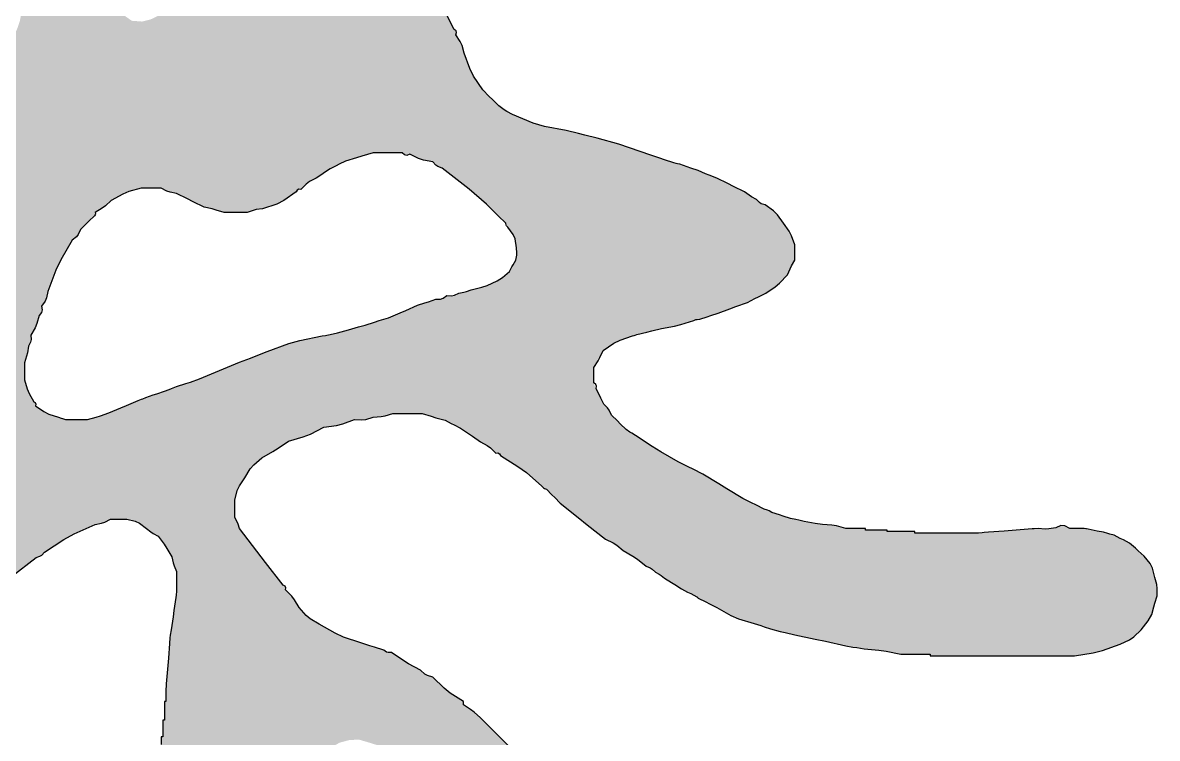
# Model space of a CAD drawing. Extents: x 498328 to 716449, y -893371 to -467753.
# Drawn here: x 609471.2 to 609676.7, y -596415.7 to -596286 of the extents above; entities that cross this region are included whole.
import ezdxf

# ---------------------------------------------------------------- set-up
doc = ezdxf.new("R2010")
doc.units = 0
doc.header["$LTSCALE"] = 1000
doc.layers.get('0').update_dxf_attribs({"linetype": 'CONTINUOUS'})

# ---------------------------------------------------------------- blocks, each defined once
blk = doc.blocks.new('商xx')
h = blk.add_hatch(color=256)
h.paths.add_polyline_path([(55.006, 23.63), (55.04, 23.642), (55.057, 23.653), (55.082, 23.679), (55.256, 23.795), (55.349, 23.846), (55.54, 23.929), (55.598, 23.942), (55.626, 23.952), (55.679, 23.978), (55.738, 23.978), (55.767, 23.978), (55.825, 23.978), (55.924, 23.954), (56.006, 23.894), (56.045, 23.863), (56.066, 23.849), (56.11, 23.825), (56.177, 23.734), (56.235, 23.637), (56.247, 23.583), (56.255, 23.556), (56.277, 23.505), (56.277, 23.43), (56.277, 23.393), (56.277, 23.318), (56.273, 23.289), (56.253, 23.152), (56.245, 23.094), (56.228, 22.977), (56.22, 22.928), (56.217, 22.903), (56.214, 22.852), (56.203, 22.719), (56.198, 22.652), (56.186, 22.519), (56.179, 22.436), (56.179, 22.391), (56.179, 22.325), (56.166, 22.325), (56.166, 22.258), (56.166, 22.225), (56.166, 22.158), (56.152, 22.158), (56.152, 22.097), (56.152, 22.066), (56.152, 22.005), (56.138, 22.005), (56.138, 21.938), (56.138, 21.905), (56.138, 21.838), (56.124, 21.838), (56.124, 21.783), (56.124, 21.699), (56.103, 21.581), (56.082, 21.463), (56.095, 21.398), (56.068, 21.338), (56.068, 21.277), (56.068, 21.247), (56.068, 21.185), (56.057, 21.146), (56.041, 21.088), (56.029, 20.915), (56.019, 20.829), (55.992, 20.657), (55.97, 20.502), (55.959, 20.424), (55.936, 20.269), (55.92, 20.163), (55.911, 20.11), (55.895, 20.005), (55.884, 19.927), (55.878, 19.888), (55.867, 19.81), (55.861, 19.76), (55.858, 19.735), (55.853, 19.685), (55.836, 19.552), (55.828, 19.485), (55.811, 19.352), (55.816, 19.287), (55.79, 19.227), (55.79, 19.165), (55.79, 19.135), (55.79, 19.074), (55.779, 19.024), (55.763, 18.949), (55.763, 18.91), (55.763, 18.852), (55.76, 18.824), (55.756, 18.782), (55.745, 18.671), (55.739, 18.615), (55.728, 18.504), (55.715, 18.386), (55.7, 18.268), (55.678, 18.068), (55.667, 17.968), (55.645, 17.768), (55.638, 17.705), (55.638, 17.697), (55.638, 17.693), (55.638, 17.685), (55.634, 17.651), (55.62, 17.54), (55.614, 17.496), (55.603, 17.407), (55.608, 17.342), (55.582, 17.282), (55.582, 17.209), (55.582, 17.173), (55.582, 17.101), (55.603, 16.993), (55.619, 16.94), (55.659, 16.837), (55.692, 16.759), (55.715, 16.721), (55.77, 16.657), (55.888, 16.505), (55.953, 16.432), (56.089, 16.295), (56.156, 16.252), (56.191, 16.233), (56.263, 16.198), (56.292, 16.217), (56.304, 16.184), (56.363, 16.184), (56.392, 16.184), (56.45, 16.184), (56.539, 16.207), (56.584, 16.228), (56.659, 16.281), (56.702, 16.334), (56.763, 16.365), (56.883, 16.513), (56.939, 16.592), (57.041, 16.754), (57.044, 16.769), (57.072, 16.797), (57.091, 16.89), (57.138, 16.99), (57.138, 17.107), (57.138, 17.165), (57.138, 17.282), (57.098, 17.398), (57.076, 17.518), (57.064, 17.573), (57.048, 17.657), (57.026, 17.778), (57.017, 17.84), (57.006, 17.962), (56.995, 18.074), (56.989, 18.129), (56.978, 18.24), (56.974, 18.282), (56.971, 18.31), (56.971, 18.365), (56.971, 18.449), (56.957, 18.449), (56.957, 18.66), (56.957, 18.765), (56.957, 18.977), (56.971, 18.977), (56.971, 19.077), (56.971, 19.127), (56.971, 19.227), (56.985, 19.227), (56.985, 19.282), (56.985, 19.366), (57.006, 19.484), (57.027, 19.602), (57.027, 19.638), (57.027, 19.692), (57.056, 19.889), (57.072, 19.988), (57.103, 20.185), (57.126, 20.296), (57.137, 20.352), (57.159, 20.463), (57.19, 20.562), (57.204, 20.612), (57.228, 20.713), (57.256, 20.796), (57.27, 20.838), (57.298, 20.921), (57.339, 21.026), (57.381, 21.13), (57.397, 21.189), (57.43, 21.241), (57.427, 21.292), (57.461, 21.359), (57.464, 21.371), (57.464, 21.394), (57.476, 21.449), (57.492, 21.533), (57.518, 21.648), (57.538, 21.705), (57.59, 21.811), (57.649, 21.894), (57.752, 21.953), (57.84, 21.977), (57.928, 21.981), (58.013, 21.956), (58.122, 21.922), (58.208, 21.845), (58.304, 21.774), (58.374, 21.679), (58.398, 21.63), (58.416, 21.607), (58.458, 21.574), (58.455, 21.556), (58.462, 21.541), (58.479, 21.533), (58.504, 21.487), (58.518, 21.464), (58.548, 21.422), (58.593, 21.333), (58.615, 21.288), (58.659, 21.199), (58.709, 21.068), (58.756, 20.935), (58.773, 20.869), (58.781, 20.835), (58.798, 20.769), (58.796, 20.729), (58.8, 20.707), (58.819, 20.671), (58.819, 20.577), (58.819, 20.53), (58.819, 20.435), (58.797, 20.347), (58.787, 20.302), (58.77, 20.213), (58.748, 20.146), (58.737, 20.113), (58.715, 20.046), (58.701, 20.02), (58.696, 20.005), (58.687, 19.977), (58.631, 19.866), (58.604, 19.81), (58.548, 19.699), (58.523, 19.61), (58.472, 19.532), (58.451, 19.438), (58.409, 19.352), (58.37, 19.235), (58.351, 19.177), (58.312, 19.06), (58.273, 18.96), (58.254, 18.91), (58.215, 18.81), (58.181, 18.71), (58.165, 18.66), (58.131, 18.56), (58.082, 18.393), (58.057, 18.31), (58.006, 18.143), (57.999, 18.099), (57.978, 18.06), (57.938, 17.927), (57.895, 17.796), (57.878, 17.729), (57.87, 17.696), (57.853, 17.629), (57.846, 17.55), (57.819, 17.476), (57.819, 17.41), (57.819, 17.376), (57.819, 17.309), (57.795, 17.279), (57.792, 17.246), (57.812, 17.212), (57.825, 17.089), (57.836, 17.027), (57.867, 16.907), (57.894, 16.829), (57.908, 16.79), (57.937, 16.712), (57.97, 16.645), (57.987, 16.612), (58.02, 16.545), (58.061, 16.471), (58.084, 16.435), (58.131, 16.365), (58.149, 16.329), (58.161, 16.312), (58.187, 16.281), (58.281, 16.144), (58.331, 16.077), (58.437, 15.948), (58.504, 15.881), (58.537, 15.848), (58.604, 15.781), (58.65, 15.718), (58.679, 15.689), (58.743, 15.642), (58.821, 15.601), (58.888, 15.545), (58.928, 15.551), (58.958, 15.524), (58.996, 15.524), (59.027, 15.504), (59.1, 15.504), (59.136, 15.504), (59.208, 15.504), (59.308, 15.536), (59.358, 15.561), (59.444, 15.622), (59.518, 15.686), (59.552, 15.726), (59.604, 15.809), (59.611, 15.828), (59.648, 15.883), (59.682, 15.951), (59.707, 16.001), (59.757, 16.101), (59.808, 16.22), (59.831, 16.282), (59.868, 16.407), (59.887, 16.467), (59.896, 16.498), (59.909, 16.559), (59.926, 16.643), (59.934, 16.684), (59.951, 16.768), (59.978, 16.957), (59.992, 17.051), (60.021, 17.24), (60.032, 17.34), (60.037, 17.39), (60.048, 17.49), (60.055, 17.553), (60.055, 17.605), (60.055, 17.685), (60.069, 17.685), (60.069, 17.979), (60.069, 18.126), (60.069, 18.421), (60.055, 18.421), (60.055, 18.504), (60.055, 18.546), (60.055, 18.629), (60.041, 18.629), (60.041, 18.729), (60.041, 18.779), (60.041, 18.879), (60.028, 18.879), (60.028, 18.932), (60.028, 19.011), (60.025, 19.042), (60.021, 19.088), (60.01, 19.21), (60.004, 19.271), (59.993, 19.393), (59.986, 19.47), (59.986, 19.56), (59.98, 19.56), (59.978, 19.56), (59.972, 19.56), (59.972, 19.666), (59.972, 19.718), (59.972, 19.824), (59.958, 19.824), (59.958, 19.985), (59.958, 20.066), (59.958, 20.227), (59.972, 20.227), (59.972, 20.355), (59.972, 20.419), (59.972, 20.546), (59.958, 20.546), (59.958, 20.602), (59.958, 20.685), (59.926, 20.829), (59.906, 20.9), (59.861, 21.04), (59.858, 21.048), (59.857, 21.052), (59.854, 21.06), (59.815, 21.138), (59.796, 21.177), (59.757, 21.255), (59.72, 21.318), (59.701, 21.348), (59.659, 21.408), (59.641, 21.443), (59.63, 21.461), (59.604, 21.491), (59.586, 21.527), (59.574, 21.544), (59.548, 21.574), (59.443, 21.714), (59.39, 21.783), (59.284, 21.922), (59.182, 22.024), (59.13, 22.076), (59.027, 22.179), (58.97, 22.23), (58.939, 22.254), (58.875, 22.297), (58.875, 22.325), (58.755, 22.401), (58.698, 22.447), (58.597, 22.547), (58.534, 22.565), (58.486, 22.609), (58.377, 22.668), (58.324, 22.7), (58.222, 22.769), (58.184, 22.768), (58.152, 22.79), (58.069, 22.818), (58.027, 22.832), (57.944, 22.859), (57.788, 22.91), (57.711, 22.944), (57.569, 23.026), (57.466, 23.088), (57.388, 23.179), (57.345, 23.248), (57.32, 23.28), (57.263, 23.339), (57.266, 23.357), (57.259, 23.372), (57.242, 23.38), (57.083, 23.585), (57.004, 23.688), (56.846, 23.894), (56.833, 23.934), (56.824, 23.954), (56.805, 23.992), (56.805, 24.055), (56.805, 24.087), (56.805, 24.151), (56.831, 24.26), (56.895, 24.353), (56.956, 24.456), (57.048, 24.533), (57.148, 24.59), (57.196, 24.621), (57.291, 24.686), (57.423, 24.724), (57.488, 24.75), (57.61, 24.811), (57.724, 24.827), (57.781, 24.841), (57.888, 24.881), (57.955, 24.878), (57.99, 24.882), (58.055, 24.902), (58.128, 24.909), (58.165, 24.916), (58.235, 24.936), (58.341, 24.936), (58.394, 24.936), (58.499, 24.936), (58.583, 24.911), (58.624, 24.898), (58.708, 24.874), (58.763, 24.846), (58.791, 24.832), (58.847, 24.804), (58.938, 24.743), (59.027, 24.679), (59.106, 24.639), (59.166, 24.575), (59.195, 24.58), (59.208, 24.554), (59.367, 24.457), (59.444, 24.401), (59.606, 24.255), (59.625, 24.249), (59.675, 24.199), (59.7, 24.174), (59.75, 24.124), (59.913, 23.992), (59.995, 23.927), (60.16, 23.797), (60.247, 23.756), (60.319, 23.693), (60.429, 23.632), (60.528, 23.554), (60.573, 23.531), (60.611, 23.498), (60.656, 23.476), (60.694, 23.443), (60.772, 23.397), (60.847, 23.346), (60.903, 23.318), (60.931, 23.304), (60.986, 23.276), (61.067, 23.229), (61.1, 23.212), (61.167, 23.179), (61.295, 23.105), (61.365, 23.075), (61.507, 23.033), (61.565, 23.014), (61.595, 23.004), (61.653, 22.984), (61.742, 22.962), (61.786, 22.951), (61.875, 22.929), (62.059, 22.891), (62.151, 22.872), (62.334, 22.832), (62.4, 22.82), (62.434, 22.815), (62.5, 22.804), (62.635, 22.792), (62.702, 22.783), (62.834, 22.755), (62.939, 22.755), (62.992, 22.755), (63.098, 22.755), (63.098, 22.741), (63.62, 22.741), (63.881, 22.741), (64.404, 22.741), (64.574, 22.766), (64.659, 22.787), (64.82, 22.845), (64.904, 22.884), (64.943, 22.912), (65.008, 22.977), (65.052, 23.029), (65.071, 23.058), (65.105, 23.116), (65.129, 23.2), (65.154, 23.283), (65.155, 23.35), (65.151, 23.385), (65.133, 23.45), (65.111, 23.534), (65.09, 23.576), (65.036, 23.644), (64.983, 23.692), (64.957, 23.716), (64.904, 23.762), (64.848, 23.79), (64.82, 23.804), (64.765, 23.832), (64.716, 23.845), (64.668, 23.86), (64.612, 23.871), (64.494, 23.894), (64.441, 23.894), (64.362, 23.894), (64.318, 23.919), (64.283, 23.921), (64.237, 23.901), (64.157, 23.887), (64.077, 23.894), (64.041, 23.892), (63.987, 23.887), (63.842, 23.876), (63.77, 23.871), (63.626, 23.86), (63.589, 23.857), (63.535, 23.853), (63.305, 23.853), (63.189, 23.853), (62.959, 23.853), (62.959, 23.867), (62.859, 23.867), (62.809, 23.867), (62.709, 23.867), (62.709, 23.88), (62.631, 23.88), (62.592, 23.88), (62.514, 23.88), (62.514, 23.894), (62.442, 23.894), (62.406, 23.894), (62.334, 23.894), (62.252, 23.917), (62.21, 23.924), (62.125, 23.929), (62.059, 23.94), (62.025, 23.946), (61.959, 23.957), (61.909, 23.968), (61.884, 23.974), (61.834, 23.985), (61.767, 24.007), (61.734, 24.018), (61.667, 24.04), (61.64, 24.054), (61.626, 24.059), (61.597, 24.068), (61.52, 24.107), (61.481, 24.126), (61.403, 24.165), (61.259, 24.254), (61.186, 24.299), (61.042, 24.387), (60.953, 24.432), (60.908, 24.454), (60.819, 24.499), (60.661, 24.588), (60.583, 24.636), (60.43, 24.735), (60.397, 24.757), (60.381, 24.768), (60.347, 24.79), (60.294, 24.843), (60.268, 24.87), (60.215, 24.922), (60.194, 24.965), (60.179, 24.986), (60.146, 25.02), (60.118, 25.075), (60.104, 25.103), (60.055, 25.2), (60.055, 25.27), (60.055, 25.353), (60.092, 25.412), (60.109, 25.443), (60.139, 25.506), (60.236, 25.573), (60.291, 25.6), (60.442, 25.651), (60.533, 25.674), (60.578, 25.685), (60.667, 25.707), (60.785, 25.728), (60.843, 25.742), (60.958, 25.777), (60.985, 25.788), (61.014, 25.791), (61.081, 25.813), (61.114, 25.824), (61.181, 25.846), (61.286, 25.885), (61.339, 25.905), (61.445, 25.943), (61.511, 25.977), (61.545, 25.993), (61.611, 26.027), (61.696, 26.084), (61.736, 26.118), (61.806, 26.193), (61.836, 26.262), (61.875, 26.325), (61.875, 26.381), (61.875, 26.464), (61.844, 26.547), (61.823, 26.587), (61.771, 26.659), (61.716, 26.735), (61.681, 26.771), (61.604, 26.826), (61.56, 26.841), (61.528, 26.874), (61.47, 26.905), (61.417, 26.944), (61.317, 26.994), (61.267, 27.019), (61.167, 27.069), (61.082, 27.101), (61, 27.138), (60.933, 27.16), (60.9, 27.171), (60.833, 27.194), (60.811, 27.199), (60.778, 27.208), (60.694, 27.235), (60.653, 27.249), (60.569, 27.277), (60.377, 27.344), (60.279, 27.375), (60.083, 27.43), (59.972, 27.458), (59.916, 27.472), (59.805, 27.499), (59.606, 27.537), (59.506, 27.567), (59.319, 27.645), (59.254, 27.679), (59.194, 27.722), (59.136, 27.78), (59.107, 27.809), (59.048, 27.867), (58.966, 27.992), (58.932, 28.061), (58.881, 28.201), (58.861, 28.271), (58.845, 28.306), (58.805, 28.368), (58.812, 28.387), (58.807, 28.404), (58.791, 28.416), (58.717, 28.558), (58.671, 28.626), (58.569, 28.75), (58.552, 28.778), (58.54, 28.792), (58.513, 28.812), (58.517, 28.83), (58.509, 28.845), (58.455, 28.873), (58.462, 28.924), (58.456, 28.943), (58.437, 28.965), (58.428, 29.005), (58.421, 29.026), (58.402, 29.062), (58.398, 29.154), (58.423, 29.243), (58.471, 29.356), (58.548, 29.451), (58.622, 29.561), (58.663, 29.614), (58.749, 29.715), (58.757, 29.767), (58.784, 29.812), (58.795, 29.863), (58.819, 29.91), (58.826, 29.982), (58.828, 30.018), (58.826, 30.09), (58.816, 30.181), (58.806, 30.226), (58.777, 30.312), (58.76, 30.347), (58.75, 30.364), (58.729, 30.396), (58.705, 30.45), (58.682, 30.476), (58.631, 30.507), (58.563, 30.572), (58.527, 30.603), (58.451, 30.66), (58.407, 30.675), (58.374, 30.708), (58.329, 30.731), (58.291, 30.764), (58.272, 30.771), (58.217, 30.808), (58.166, 30.833), (58.11, 30.861), (58.022, 30.892), (57.977, 30.907), (57.888, 30.938), (57.816, 30.935), (57.749, 30.965), (57.627, 30.965), (57.566, 30.965), (57.444, 30.965), (57.444, 30.979), (57.155, 30.979), (57.01, 30.979), (56.721, 30.979), (56.637, 31), (56.555, 31.028), (56.437, 31.069), (56.339, 31.146), (56.269, 31.219), (56.228, 31.313), (56.212, 31.375), (56.203, 31.406), (56.179, 31.465), (56.179, 31.638), (56.179, 31.724), (56.179, 31.896), (56.193, 31.896), (56.193, 32.041), (56.193, 32.113), (56.193, 32.257), (56.179, 32.257), (56.179, 32.363), (56.179, 32.416), (56.179, 32.521), (56.193, 32.521), (56.193, 32.616), (56.193, 32.663), (56.193, 32.757), (56.207, 32.757), (56.207, 32.819), (56.207, 32.849), (56.207, 32.91), (56.218, 32.96), (56.235, 33.035), (56.235, 33.102), (56.235, 33.135), (56.235, 33.202), (56.249, 33.202), (56.249, 33.263), (56.249, 33.294), (56.249, 33.355), (56.263, 33.355), (56.263, 33.41), (56.263, 33.494), (56.291, 33.631), (56.3, 33.701), (56.311, 33.841), (56.323, 33.974), (56.328, 34.041), (56.339, 34.174), (56.346, 34.258), (56.346, 34.324), (56.346, 34.358), (56.346, 34.425), (56.321, 34.544), (56.302, 34.603), (56.256, 34.716), (56.221, 34.788), (56.196, 34.822), (56.138, 34.876), (56.088, 34.901), (56.013, 34.939), (55.983, 34.919), (55.971, 34.952), (55.916, 34.952), (55.832, 34.952), (55.749, 34.915), (55.709, 34.891), (55.638, 34.834), (55.581, 34.759), (55.558, 34.715), (55.527, 34.626), (55.515, 34.564), (55.485, 34.508), (55.479, 34.39), (55.47, 34.331), (55.443, 34.216), (55.443, 34.155), (55.443, 34.124), (55.443, 34.063), (55.423, 33.945), (55.402, 33.827), (55.402, 33.755), (55.402, 33.719), (55.402, 33.647), (55.388, 33.647), (55.388, 33.58), (55.388, 33.547), (55.388, 33.48), (55.374, 33.48), (55.374, 33.419), (55.374, 33.388), (55.374, 33.327), (55.36, 33.327), (55.36, 33.26), (55.36, 33.227), (55.36, 33.16), (55.346, 33.16), (55.346, 33.071), (55.346, 33.027), (55.346, 32.938), (55.332, 32.938), (55.332, 32.871), (55.332, 32.838), (55.332, 32.771), (55.321, 32.721), (55.304, 32.646), (55.304, 32.58), (55.304, 32.546), (55.304, 32.48), (55.29, 32.48), (55.29, 32.418), (55.29, 32.388), (55.29, 32.327), (55.261, 32.19), (55.251, 32.119), (55.242, 31.98), (55.231, 31.902), (55.225, 31.863), (55.214, 31.785), (55.195, 31.654), (55.138, 31.535), (55.082, 31.444), (55.026, 31.354), (54.928, 31.293), (54.881, 31.26), (54.79, 31.188), (54.758, 31.186), (54.74, 31.179), (54.714, 31.16), (54.623, 31.117), (54.58, 31.088), (54.505, 31.021), (54.456, 30.981), (54.435, 30.953), (54.408, 30.896), (54.38, 30.847), (54.374, 30.813), (54.38, 30.757), (54.383, 30.711), (54.389, 30.688), (54.408, 30.646), (54.431, 30.572), (54.453, 30.535), (54.505, 30.479), (54.519, 30.451), (54.619, 30.351), (54.669, 30.301), (54.769, 30.201), (54.847, 30.089), (54.878, 30.025), (54.922, 29.896), (54.928, 29.833), (54.935, 29.802), (54.957, 29.743), (54.957, 29.687), (54.957, 29.604), (54.971, 29.604), (54.971, 29.543), (54.971, 29.512), (54.971, 29.451), (54.968, 29.418), (54.967, 29.401), (54.964, 29.368), (54.953, 29.234), (54.947, 29.168), (54.936, 29.034), (54.929, 28.951), (54.929, 28.907), (54.929, 28.84), (54.904, 28.718), (54.891, 28.657), (54.858, 28.492), (54.838, 28.432), (54.811, 28.368), (54.783, 28.301), (54.769, 28.268), (54.742, 28.201), (54.681, 28.079), (54.65, 28.017), (54.589, 27.895), (54.538, 27.764), (54.509, 27.7), (54.443, 27.576), (54.452, 27.529), (54.422, 27.492), (54.386, 27.365), (54.368, 27.301), (54.332, 27.173), (54.334, 27.067), (54.304, 26.964), (54.304, 26.837), (54.304, 26.773), (54.304, 26.645), (54.29, 26.645), (54.29, 26.578), (54.29, 26.545), (54.29, 26.478), (54.266, 26.354), (54.242, 26.228), (54.214, 26.145), (54.2, 26.103), (54.172, 26.02), (54.138, 25.937), (54.122, 25.895), (54.089, 25.811), (54.05, 25.695), (54.03, 25.636), (53.991, 25.52), (53.979, 25.44), (53.943, 25.367), (53.945, 25.302), (53.922, 25.242), (53.87, 24.999), (53.836, 24.879), (53.755, 24.645), (53.728, 24.589), (53.714, 24.561), (53.686, 24.506), (53.62, 24.419), (53.533, 24.353), (53.428, 24.291), (53.311, 24.256), (53.258, 24.256), (53.179, 24.256), (53.163, 24.273), (53.147, 24.279), (53.123, 24.276), (53.04, 24.304), (52.998, 24.318), (52.915, 24.346), (52.861, 24.348), (52.818, 24.381), (52.731, 24.378), (52.651, 24.408), (52.568, 24.408), (52.526, 24.408), (52.443, 24.408), (52.335, 24.387), (52.281, 24.372), (52.179, 24.332), (52.163, 24.323), (52.117, 24.308), (52.081, 24.29), (52.054, 24.276), (51.998, 24.249), (51.875, 24.174), (51.814, 24.137), (51.692, 24.061), (51.526, 23.997), (51.442, 23.965), (51.276, 23.901), (51.22, 23.873), (51.192, 23.86), (51.137, 23.832), (51.111, 23.817), (51.099, 23.807), (51.081, 23.783), (51.063, 23.786), (51.048, 23.779), (51.039, 23.762), (50.99, 23.73), (50.966, 23.71), (50.928, 23.665), (50.893, 23.602), (50.878, 23.568), (50.859, 23.498), (50.859, 23.448), (50.859, 23.373), (50.879, 23.284), (50.901, 23.238), (50.956, 23.165), (51.025, 23.074), (51.067, 23.033), (51.157, 22.964), (51.302, 22.879), (51.38, 22.843), (51.54, 22.79), (51.567, 22.776), (51.667, 22.743), (51.717, 22.726), (51.817, 22.693), (51.999, 22.659), (52.089, 22.633), (52.304, 22.552), (52.392, 22.49), (52.425, 22.416), (52.439, 22.389), (52.47, 22.338), (52.481, 22.255), (52.476, 22.137), (52.456, 22.032), (52.441, 22.004), (52.438, 21.995), (52.436, 21.977), (52.374, 21.855), (52.344, 21.794), (52.283, 21.672), (52.226, 21.569), (52.195, 21.519), (52.13, 21.422), (52.058, 21.317), (52.019, 21.267), (51.935, 21.171), (51.858, 21.094), (51.819, 21.055), (51.741, 20.977), (51.574, 20.777), (51.491, 20.677), (51.324, 20.477), (50.994, 20.146), (50.828, 19.981), (50.498, 19.65), (50.405, 19.579), (50.353, 19.548), (50.248, 19.497), (50.103, 19.456), (50.031, 19.435), (49.886, 19.393), (49.819, 19.396), (49.784, 19.392), (49.685, 19.362), (49.636, 19.359), (49.57, 19.342), (49.536, 19.334), (49.47, 19.317), (49.351, 19.28), (49.292, 19.251), (49.192, 19.178), (49.129, 19.118), (49.099, 19.086), (49.046, 19.018), (49.013, 18.952), (48.996, 18.918), (48.963, 18.852), (48.935, 18.739), (48.9, 18.629), (48.9, 18.501), (48.9, 18.438), (48.9, 18.31), (48.923, 18.235), (48.939, 18.198), (48.976, 18.129), (49.019, 18.068), (49.045, 18.039), (49.101, 17.99), (49.181, 17.948), (49.223, 17.931), (49.31, 17.907), (49.396, 17.907), (49.439, 17.907), (49.525, 17.907), (49.613, 17.945), (49.706, 17.969), (49.795, 18.014), (49.839, 18.036), (49.928, 18.081), (49.954, 18.095), (49.966, 18.105), (49.984, 18.129), (50.002, 18.126), (50.017, 18.133), (50.025, 18.15), (50.061, 18.168), (50.078, 18.18), (50.109, 18.206), (50.356, 18.383), (50.475, 18.479), (50.699, 18.685), (50.758, 18.73), (50.817, 18.775), (50.909, 18.867), (50.955, 18.913), (51.046, 19.004), (51.102, 19.071), (51.13, 19.104), (51.185, 19.171), (51.269, 19.254), (51.31, 19.296), (51.394, 19.379), (51.401, 19.388), (51.403, 19.396), (51.401, 19.407), (51.418, 19.405), (51.429, 19.409), (51.442, 19.421), (51.438, 19.438), (51.521, 19.521), (51.558, 19.557), (51.63, 19.629), (51.849, 19.893), (51.959, 20.025), (52.179, 20.289), (52.245, 20.404), (52.331, 20.505), (52.35, 20.567), (52.394, 20.616), (52.417, 20.661), (52.449, 20.699), (52.523, 20.811), (52.567, 20.864), (52.665, 20.956), (52.735, 21.055), (52.818, 21.144), (52.813, 21.172), (52.838, 21.185), (52.916, 21.328), (52.957, 21.398), (53.047, 21.533), (53.142, 21.678), (53.197, 21.747), (53.318, 21.873), (53.523, 22.16), (53.63, 22.301), (53.853, 22.575), (53.899, 22.629), (53.921, 22.657), (53.964, 22.714), (54.155, 22.905), (54.251, 23.001), (54.443, 23.193), (54.668, 23.368), (54.78, 23.456)])
h.paths.add_polyline_path([(54.999, 25.006), (55.004, 25.02), (54.998, 25.034), (54.985, 25.04), (54.931, 25.136), (54.901, 25.242), (54.901, 25.303), (54.901, 25.334), (54.901, 25.395), (54.919, 25.455), (54.926, 25.486), (54.936, 25.547), (54.954, 25.583), (54.959, 25.605), (54.957, 25.645), (54.996, 25.713), (55.012, 25.75), (55.033, 25.825), (55.055, 25.852), (55.061, 25.875), (55.054, 25.909), (55.088, 25.955), (55.1, 25.984), (55.11, 26.041), (55.185, 26.233), (55.23, 26.327), (55.332, 26.506), (55.371, 26.537), (55.387, 26.559), (55.408, 26.603), (55.458, 26.653), (55.483, 26.678), (55.533, 26.728), (55.541, 26.737), (55.543, 26.745), (55.54, 26.756), (55.603, 26.795), (55.632, 26.818), (55.686, 26.867), (55.789, 26.924), (55.844, 26.947), (55.957, 26.978), (56.029, 26.978), (56.066, 26.978), (56.138, 26.978), (56.19, 26.951), (56.219, 26.941), (56.277, 26.93), (56.377, 26.88), (56.427, 26.855), (56.527, 26.805), (56.618, 26.785), (56.707, 26.756), (56.791, 26.756), (56.832, 26.756), (56.916, 26.756), (56.983, 26.781), (57.055, 26.791), (57.185, 26.833), (57.248, 26.865), (57.36, 26.944), (57.373, 26.969), (57.402, 26.964), (57.463, 27.028), (57.541, 27.069), (57.603, 27.111), (57.666, 27.152), (57.721, 27.18), (57.749, 27.194), (57.805, 27.221), (57.93, 27.26), (58.055, 27.298), (58.16, 27.298), (58.213, 27.298), (58.319, 27.298), (58.339, 27.278), (58.362, 27.273), (58.388, 27.284), (58.468, 27.247), (58.511, 27.232), (58.597, 27.215), (58.625, 27.186), (58.643, 27.174), (58.68, 27.159), (58.845, 27.033), (58.926, 26.968), (59.083, 26.833), (59.152, 26.763), (59.187, 26.728), (59.257, 26.659), (59.26, 26.643), (59.265, 26.635), (59.277, 26.624), (59.337, 26.539), (59.354, 26.437), (59.359, 26.38), (59.347, 26.325), (59.323, 26.284), (59.312, 26.264), (59.291, 26.221), (59.238, 26.177), (59.18, 26.138), (59.066, 26.085), (58.944, 26.055), (58.89, 26.036), (58.833, 26.027), (58.78, 26.001), (58.722, 26.006), (58.678, 25.974), (58.624, 25.971), (58.558, 25.949), (58.524, 25.938), (58.458, 25.916), (58.326, 25.859), (58.194, 25.804), (58.11, 25.777), (58.069, 25.763), (57.985, 25.735), (57.924, 25.721), (57.893, 25.713), (57.833, 25.693), (57.766, 25.677), (57.733, 25.668), (57.666, 25.652), (57.624, 25.643), (57.596, 25.638), (57.393, 25.598), (57.292, 25.57), (57.096, 25.499), (56.973, 25.446), (56.846, 25.402), (56.702, 25.34), (56.63, 25.309), (56.485, 25.249), (56.402, 25.221), (56.36, 25.207), (56.277, 25.179), (56.232, 25.163), (56.166, 25.138), (56.099, 25.115), (56.066, 25.104), (55.999, 25.082), (55.965, 25.067), (55.929, 25.054), (55.798, 24.998), (55.665, 24.943), (55.57, 24.908), (55.471, 24.881), (55.39, 24.881), (55.35, 24.881), (55.27, 24.881), (55.232, 24.893), (55.207, 24.902), (55.096, 24.939)], flags=16)
h.paths.add_polyline_path([(55.796, 28.547), (55.756, 28.604), (55.734, 28.627), (55.728, 28.659), (55.694, 28.739), (55.686, 28.826), (55.679, 28.835), (55.684, 28.854), (55.684, 28.85), (55.693, 28.854), (55.693, 28.909), (55.693, 28.937), (55.693, 28.993), (55.713, 29.013), (55.718, 29.036), (55.707, 29.062), (55.749, 29.152), (55.763, 29.201), (55.777, 29.298), (55.82, 29.371), (55.839, 29.409), (55.874, 29.486), (55.92, 29.537), (55.978, 29.576), (56.043, 29.6), (56.11, 29.618), (56.225, 29.61), (56.332, 29.569), (56.4, 29.536), (56.45, 29.479), (56.515, 29.398), (56.541, 29.298), (56.541, 29.243), (56.541, 29.215), (56.541, 29.159), (56.52, 29.122), (56.514, 29.098), (56.513, 29.055), (56.473, 28.937), (56.416, 28.826), (56.343, 28.742), (56.27, 28.659), (56.188, 28.585), (56.14, 28.553), (56.041, 28.506), (55.965, 28.487), (55.871, 28.494)], flags=16)
for p, q in [((58.791, 28.416), (58.717, 28.558)), ((58.807, 28.404), (58.791, 28.416)), ((58.805, 28.368), (58.812, 28.387)), ((58.845, 28.306), (58.805, 28.368)), ((58.812, 28.387), (58.807, 28.404)), ((58.861, 28.271), (58.845, 28.306)), ((58.881, 28.201), (58.861, 28.271)), ((58.932, 28.061), (58.881, 28.201)), ((58.966, 27.992), (58.932, 28.061)), ((59.048, 27.867), (58.966, 27.992)), ((59.107, 27.809), (59.048, 27.867)), ((59.136, 27.78), (59.107, 27.809)), ((59.194, 27.722), (59.136, 27.78)), ((59.242, 27.687), (59.194, 27.722)), ((59.267, 27.672), (59.242, 27.687)), ((59.319, 27.645), (59.267, 27.672)), ((59.506, 27.567), (59.319, 27.645)), ((59.606, 27.537), (59.506, 27.567)), ((59.805, 27.499), (59.606, 27.537)), ((59.916, 27.472), (59.805, 27.499)), ((59.972, 27.458), (59.916, 27.472)), ((60.083, 27.43), (59.972, 27.458)), ((60.279, 27.375), (60.083, 27.43)), ((60.377, 27.344), (60.279, 27.375)), ((60.569, 27.277), (60.377, 27.344)), ((57.805, 27.221), (57.749, 27.194)), ((57.905, 27.253), (57.805, 27.221)), ((57.955, 27.268), (57.905, 27.253)), ((58.055, 27.298), (57.955, 27.268)), ((58.16, 27.298), (58.055, 27.298)), ((58.213, 27.298), (58.16, 27.298)), ((58.319, 27.298), (58.213, 27.298)), ((58.339, 27.278), (58.319, 27.298)), ((58.362, 27.273), (58.339, 27.278)), ((58.388, 27.284), (58.362, 27.273)), ((58.468, 27.247), (58.388, 27.284)), ((58.511, 27.232), (58.468, 27.247)), ((58.597, 27.215), (58.511, 27.232)), ((60.653, 27.249), (60.569, 27.277)), ((60.694, 27.235), (60.653, 27.249)), ((60.778, 27.208), (60.694, 27.235)), ((57.616, 27.119), (57.591, 27.102)), ((57.666, 27.152), (57.616, 27.119)), ((57.721, 27.18), (57.666, 27.152)), ((57.749, 27.194), (57.721, 27.18)), ((58.625, 27.186), (58.597, 27.215)), ((58.643, 27.174), (58.625, 27.186)), ((58.68, 27.159), (58.643, 27.174)), ((58.845, 27.033), (58.68, 27.159)), ((60.8, 27.202), (60.778, 27.208)), ((60.811, 27.199), (60.8, 27.202)), ((60.833, 27.194), (60.811, 27.199)), ((60.9, 27.171), (60.833, 27.194)), ((60.933, 27.16), (60.9, 27.171)), ((61, 27.138), (60.933, 27.16)), ((61.066, 27.108), (61, 27.138)), ((57.45, 27.015), (57.402, 26.964)), ((57.479, 27.037), (57.45, 27.015)), ((57.541, 27.069), (57.479, 27.037)), ((57.591, 27.102), (57.541, 27.069)), ((58.926, 26.968), (58.845, 27.033)), ((61.099, 27.094), (61.066, 27.108)), ((61.167, 27.069), (61.099, 27.094)), ((61.267, 27.019), (61.167, 27.069)), ((61.317, 26.994), (61.267, 27.019)), ((55.789, 26.924), (55.686, 26.867)), ((55.844, 26.947), (55.789, 26.924)), ((55.957, 26.978), (55.844, 26.947)), ((56.029, 26.978), (55.957, 26.978)), ((56.066, 26.978), (56.029, 26.978)), ((56.138, 26.978), (56.066, 26.978)), ((56.19, 26.951), (56.138, 26.978)), ((56.219, 26.941), (56.19, 26.951)), ((56.277, 26.93), (56.219, 26.941)), ((56.377, 26.88), (56.277, 26.93)), ((57.36, 26.944), (57.248, 26.865)), ((57.369, 26.96), (57.36, 26.944)), ((57.384, 26.968), (57.369, 26.96)), ((57.402, 26.964), (57.384, 26.968)), ((59.083, 26.833), (58.926, 26.968)), ((61.417, 26.944), (61.317, 26.994)), ((61.459, 26.913), (61.417, 26.944)), ((61.482, 26.899), (61.459, 26.913)), ((55.632, 26.818), (55.603, 26.795)), ((55.686, 26.867), (55.632, 26.818)), ((56.427, 26.855), (56.377, 26.88)), ((56.527, 26.805), (56.427, 26.855)), ((57.185, 26.833), (57.055, 26.791)), ((57.248, 26.865), (57.185, 26.833)), ((59.152, 26.763), (59.083, 26.833)), ((61.528, 26.874), (61.482, 26.899)), ((61.553, 26.848), (61.528, 26.874)), ((61.57, 26.837), (61.553, 26.848)), ((61.604, 26.826), (61.57, 26.837)), ((61.681, 26.771), (61.604, 26.826)), ((55.533, 26.728), (55.483, 26.678)), ((55.541, 26.737), (55.533, 26.728)), ((55.603, 26.795), (55.54, 26.756)), ((55.54, 26.756), (55.543, 26.745)), ((55.543, 26.745), (55.541, 26.737)), ((56.6, 26.789), (56.527, 26.805)), ((56.636, 26.779), (56.6, 26.789)), ((56.707, 26.756), (56.636, 26.779)), ((56.791, 26.756), (56.707, 26.756)), ((56.832, 26.756), (56.791, 26.756)), ((56.916, 26.756), (56.832, 26.756)), ((56.97, 26.776), (56.916, 26.756)), ((56.998, 26.783), (56.97, 26.776)), ((57.055, 26.791), (56.998, 26.783)), ((59.187, 26.728), (59.152, 26.763)), ((59.257, 26.659), (59.187, 26.728)), ((61.716, 26.735), (61.681, 26.771)), ((61.771, 26.659), (61.716, 26.735)), ((55.408, 26.603), (55.387, 26.559)), ((55.458, 26.653), (55.408, 26.603)), ((55.483, 26.678), (55.458, 26.653)), ((59.26, 26.643), (59.257, 26.659)), ((59.265, 26.635), (59.26, 26.643)), ((59.277, 26.624), (59.265, 26.635)), ((59.324, 26.558), (59.277, 26.624)), ((61.823, 26.587), (61.771, 26.659)), ((55.332, 26.506), (55.23, 26.327)), ((55.371, 26.537), (55.332, 26.506)), ((55.387, 26.559), (55.371, 26.537)), ((59.341, 26.517), (59.324, 26.558)), ((59.354, 26.437), (59.341, 26.517)), ((61.844, 26.547), (61.823, 26.587)), ((61.875, 26.464), (61.844, 26.547)), ((59.358, 26.392), (59.354, 26.437)), ((61.875, 26.409), (61.875, 26.464)), ((61.875, 26.381), (61.875, 26.409)), ((55.23, 26.327), (55.185, 26.233)), ((59.323, 26.284), (59.347, 26.325)), ((59.347, 26.325), (59.357, 26.369)), ((59.357, 26.369), (59.358, 26.392)), ((61.844, 26.275), (61.875, 26.325)), ((61.875, 26.325), (61.875, 26.381)), ((55.185, 26.233), (55.11, 26.041)), ((59.248, 26.186), (59.291, 26.221)), ((59.291, 26.221), (59.312, 26.264)), ((59.312, 26.264), (59.323, 26.284)), ((61.736, 26.118), (61.806, 26.193)), ((61.806, 26.193), (61.83, 26.248)), ((61.83, 26.248), (61.844, 26.275)), ((59.041, 26.079), (59.089, 26.096)), ((59.089, 26.096), (59.18, 26.138)), ((59.18, 26.138), (59.226, 26.169)), ((59.226, 26.169), (59.248, 26.186)), ((61.696, 26.084), (61.736, 26.118)), ((55.11, 26.041), (55.1, 25.984)), ((58.689, 25.981), (58.722, 26.006)), ((58.722, 26.006), (58.767, 26.002)), ((58.767, 26.002), (58.792, 26.007)), ((58.792, 26.007), (58.833, 26.027)), ((58.833, 26.027), (58.878, 26.034)), ((58.878, 26.034), (58.901, 26.04)), ((58.901, 26.04), (58.944, 26.055)), ((58.944, 26.055), (59.041, 26.079)), ((61.511, 25.977), (61.545, 25.993)), ((61.545, 25.993), (61.611, 26.027)), ((61.611, 26.027), (61.696, 26.084)), ((55.088, 25.955), (55.054, 25.909)), ((55.054, 25.909), (55.061, 25.875)), ((55.1, 25.984), (55.088, 25.955)), ((58.352, 25.87), (58.458, 25.916)), ((58.458, 25.916), (58.524, 25.938)), ((58.524, 25.938), (58.558, 25.949)), ((58.558, 25.949), (58.624, 25.971)), ((58.624, 25.971), (58.666, 25.973)), ((58.666, 25.973), (58.689, 25.981)), ((61.181, 25.846), (61.286, 25.885)), ((61.286, 25.885), (61.339, 25.905)), ((61.339, 25.905), (61.445, 25.943)), ((61.445, 25.943), (61.511, 25.977)), ((55.033, 25.825), (55.012, 25.75)), ((55.055, 25.852), (55.033, 25.825)), ((55.061, 25.875), (55.055, 25.852)), ((58.11, 25.777), (58.194, 25.804)), ((58.194, 25.804), (58.3, 25.848)), ((58.3, 25.848), (58.352, 25.87)), ((60.958, 25.777), (60.979, 25.786)), ((60.979, 25.786), (60.991, 25.788)), ((60.991, 25.788), (61.014, 25.791)), ((61.014, 25.791), (61.081, 25.813)), ((61.081, 25.813), (61.114, 25.824)), ((61.114, 25.824), (61.181, 25.846)), ((54.996, 25.713), (54.957, 25.645)), ((55.012, 25.75), (54.996, 25.713)), ((57.766, 25.677), (57.833, 25.693)), ((57.833, 25.693), (57.893, 25.713)), ((57.893, 25.713), (57.924, 25.721)), ((57.924, 25.721), (57.985, 25.735)), ((57.985, 25.735), (58.069, 25.763)), ((58.069, 25.763), (58.11, 25.777)), ((60.533, 25.674), (60.578, 25.685)), ((60.578, 25.685), (60.667, 25.707)), ((60.667, 25.707), (60.785, 25.728)), ((60.785, 25.728), (60.843, 25.742)), ((60.843, 25.742), (60.958, 25.777)), ((54.954, 25.583), (54.936, 25.547)), ((54.959, 25.605), (54.954, 25.583)), ((54.957, 25.645), (54.959, 25.605)), ((57.292, 25.57), (57.393, 25.598)), ((57.393, 25.598), (57.596, 25.638)), ((57.596, 25.638), (57.624, 25.643)), ((57.624, 25.643), (57.638, 25.646)), ((57.638, 25.646), (57.666, 25.652)), ((57.666, 25.652), (57.733, 25.668)), ((57.733, 25.668), (57.766, 25.677)), ((60.236, 25.573), (60.291, 25.6)), ((60.291, 25.6), (60.403, 25.638)), ((60.403, 25.638), (60.419, 25.643)), ((60.419, 25.643), (60.428, 25.646)), ((60.428, 25.646), (60.444, 25.652)), ((60.444, 25.652), (60.533, 25.674)), ((54.926, 25.486), (54.919, 25.455)), ((54.936, 25.547), (54.926, 25.486)), ((56.998, 25.457), (57.096, 25.499)), ((57.096, 25.499), (57.292, 25.57)), ((60.109, 25.443), (60.139, 25.506)), ((60.139, 25.506), (60.236, 25.573)), ((54.919, 25.455), (54.901, 25.395)), ((54.901, 25.395), (54.901, 25.334)), ((56.702, 25.34), (56.846, 25.402)), ((56.846, 25.402), (56.947, 25.437)), ((56.947, 25.437), (56.998, 25.457)), ((60.055, 25.353), (60.092, 25.412)), ((60.092, 25.412), (60.109, 25.443)), ((54.901, 25.334), (54.901, 25.303)), ((54.901, 25.303), (54.901, 25.242)), ((56.485, 25.249), (56.63, 25.309)), ((56.63, 25.309), (56.702, 25.34)), ((60.055, 25.297), (60.055, 25.353)), ((60.055, 25.27), (60.055, 25.297)), ((60.055, 25.214), (60.055, 25.27)), ((54.901, 25.242), (54.925, 25.158)), ((56.232, 25.163), (56.277, 25.179)), ((56.277, 25.179), (56.36, 25.207)), ((56.36, 25.207), (56.402, 25.221)), ((56.402, 25.221), (56.485, 25.249)), ((60.073, 25.198), (60.055, 25.214)), ((60.078, 25.182), (60.073, 25.198)), ((60.076, 25.159), (60.078, 25.182)), ((54.925, 25.158), (54.942, 25.116)), ((54.942, 25.116), (54.985, 25.04)), ((55.929, 25.054), (55.958, 25.065)), ((55.958, 25.065), (55.971, 25.07)), ((55.971, 25.07), (55.999, 25.082)), ((55.999, 25.082), (56.066, 25.104)), ((56.066, 25.104), (56.099, 25.115)), ((56.099, 25.115), (56.166, 25.138)), ((56.166, 25.138), (56.21, 25.154)), ((56.21, 25.154), (56.232, 25.163)), ((60.104, 25.103), (60.076, 25.159)), ((60.118, 25.075), (60.104, 25.103)), ((60.146, 25.02), (60.118, 25.075)), ((54.985, 25.04), (54.998, 25.034)), ((54.998, 25.034), (55.004, 25.02)), ((55.004, 25.02), (54.999, 25.006)), ((54.999, 25.006), (55.075, 24.953)), ((55.665, 24.943), (55.771, 24.987)), ((55.771, 24.987), (55.824, 25.009)), ((55.824, 25.009), (55.929, 25.054)), ((60.179, 24.986), (60.146, 25.02)), ((60.194, 24.965), (60.179, 24.986)), ((60.215, 24.922), (60.194, 24.965)), ((55.075, 24.953), (55.119, 24.931)), ((55.119, 24.931), (55.207, 24.902)), ((55.207, 24.902), (55.232, 24.893)), ((55.232, 24.893), (55.245, 24.889)), ((55.245, 24.889), (55.27, 24.881)), ((55.27, 24.881), (55.35, 24.881)), ((55.35, 24.881), (55.39, 24.881)), ((55.39, 24.881), (55.471, 24.881)), ((55.471, 24.881), (55.55, 24.902)), ((55.55, 24.902), (55.589, 24.915)), ((55.589, 24.915), (55.665, 24.943)), ((57.781, 24.841), (57.888, 24.881)), ((57.888, 24.881), (57.955, 24.878)), ((57.955, 24.878), (57.99, 24.882)), ((57.99, 24.882), (58.055, 24.902)), ((58.055, 24.902), (58.128, 24.909)), ((58.128, 24.909), (58.165, 24.916)), ((58.165, 24.916), (58.235, 24.936)), ((58.235, 24.936), (58.341, 24.936)), ((58.341, 24.936), (58.394, 24.936)), ((58.394, 24.936), (58.499, 24.936)), ((58.499, 24.936), (58.583, 24.911)), ((58.583, 24.911), (58.624, 24.898)), ((58.624, 24.898), (58.708, 24.874)), ((58.708, 24.874), (58.763, 24.846)), ((60.268, 24.87), (60.215, 24.922)), ((60.294, 24.843), (60.268, 24.87)), ((57.488, 24.75), (57.61, 24.811)), ((57.61, 24.811), (57.724, 24.827)), ((57.724, 24.827), (57.781, 24.841)), ((58.763, 24.846), (58.791, 24.832)), ((58.791, 24.832), (58.847, 24.804)), ((58.847, 24.804), (58.919, 24.755)), ((58.919, 24.755), (58.956, 24.73)), ((60.347, 24.79), (60.294, 24.843)), ((60.381, 24.768), (60.347, 24.79)), ((60.397, 24.757), (60.381, 24.768)), ((60.43, 24.735), (60.397, 24.757)), ((57.196, 24.621), (57.291, 24.686)), ((57.291, 24.686), (57.423, 24.724)), ((57.423, 24.724), (57.488, 24.75)), ((58.956, 24.73), (59.027, 24.679)), ((59.027, 24.679), (59.089, 24.647)), ((60.583, 24.636), (60.43, 24.735)), ((57.048, 24.533), (57.148, 24.59)), ((57.148, 24.59), (57.196, 24.621)), ((59.089, 24.647), (59.118, 24.625)), ((59.118, 24.625), (59.166, 24.575)), ((59.166, 24.575), (59.185, 24.578)), ((59.185, 24.578), (59.199, 24.571)), ((59.199, 24.571), (59.208, 24.554)), ((59.208, 24.554), (59.367, 24.457)), ((60.661, 24.588), (60.583, 24.636)), ((60.819, 24.499), (60.661, 24.588)), ((56.943, 24.434), (56.976, 24.472)), ((56.976, 24.472), (57.048, 24.533)), ((59.367, 24.457), (59.444, 24.401)), ((60.908, 24.454), (60.819, 24.499)), ((60.953, 24.432), (60.908, 24.454)), ((56.845, 24.28), (56.895, 24.353)), ((56.895, 24.353), (56.943, 24.434)), ((59.444, 24.401), (59.583, 24.276)), ((61.042, 24.387), (60.953, 24.432)), ((61.186, 24.299), (61.042, 24.387)), ((56.826, 24.237), (56.845, 24.28)), ((59.583, 24.276), (59.597, 24.262)), ((59.597, 24.262), (59.606, 24.256)), ((59.606, 24.256), (59.625, 24.249)), ((59.625, 24.249), (59.675, 24.199)), ((61.259, 24.254), (61.186, 24.299)), ((61.403, 24.165), (61.259, 24.254)), ((56.805, 24.151), (56.826, 24.237)), ((56.805, 24.087), (56.805, 24.151)), ((59.675, 24.199), (59.7, 24.174)), ((59.7, 24.174), (59.75, 24.124)), ((61.481, 24.126), (61.403, 24.165)), ((56.805, 24.055), (56.805, 24.087)), ((56.805, 23.992), (56.805, 24.055)), ((59.75, 24.124), (59.913, 23.992)), ((61.52, 24.107), (61.481, 24.126)), ((61.597, 24.068), (61.52, 24.107)), ((61.626, 24.059), (61.597, 24.068)), ((61.64, 24.054), (61.626, 24.059)), ((61.667, 24.04), (61.64, 24.054)), ((61.734, 24.018), (61.667, 24.04)), ((55.54, 23.929), (55.598, 23.942)), ((55.598, 23.942), (55.626, 23.952)), ((55.626, 23.952), (55.679, 23.978)), ((55.679, 23.978), (55.738, 23.978)), ((55.738, 23.978), (55.767, 23.978)), ((55.767, 23.978), (55.825, 23.978)), ((55.825, 23.978), (55.903, 23.959)), ((55.903, 23.959), (55.941, 23.941)), ((55.941, 23.941), (56.006, 23.894)), ((56.824, 23.954), (56.805, 23.992)), ((56.833, 23.934), (56.824, 23.954)), ((56.846, 23.894), (56.833, 23.934)), ((59.913, 23.992), (59.995, 23.927)), ((61.767, 24.007), (61.734, 24.018)), ((61.834, 23.985), (61.767, 24.007)), ((61.884, 23.974), (61.834, 23.985)), ((61.909, 23.968), (61.884, 23.974)), ((61.959, 23.957), (61.909, 23.968)), ((62.025, 23.946), (61.959, 23.957)), ((62.059, 23.94), (62.025, 23.946)), ((62.125, 23.929), (62.059, 23.94)), ((55.256, 23.795), (55.349, 23.846)), ((55.349, 23.846), (55.54, 23.929)), ((56.006, 23.894), (56.045, 23.863)), ((56.045, 23.863), (56.066, 23.849)), ((56.066, 23.849), (56.11, 23.825)), ((57.004, 23.688), (56.846, 23.894)), ((59.995, 23.927), (60.16, 23.797)), ((62.21, 23.924), (62.125, 23.929)), ((62.252, 23.917), (62.21, 23.924)), ((62.334, 23.894), (62.252, 23.917)), ((62.406, 23.894), (62.334, 23.894)), ((62.442, 23.894), (62.406, 23.894)), ((62.514, 23.894), (62.442, 23.894)), ((62.514, 23.889), (62.514, 23.894)), ((62.514, 23.886), (62.514, 23.889)), ((62.514, 23.88), (62.514, 23.886)), ((62.592, 23.88), (62.514, 23.88)), ((62.631, 23.88), (62.592, 23.88)), ((62.709, 23.88), (62.631, 23.88)), ((62.709, 23.875), (62.709, 23.88)), ((62.709, 23.872), (62.709, 23.875)), ((62.709, 23.867), (62.709, 23.872)), ((62.809, 23.867), (62.709, 23.867)), ((62.859, 23.867), (62.809, 23.867)), ((62.959, 23.867), (62.859, 23.867)), ((62.959, 23.861), (62.959, 23.867)), ((62.959, 23.858), (62.959, 23.861)), ((62.959, 23.853), (62.959, 23.858)), ((63.189, 23.853), (62.959, 23.853)), ((63.305, 23.853), (63.189, 23.853)), ((63.535, 23.853), (63.305, 23.853)), ((63.571, 23.855), (63.535, 23.853)), ((63.589, 23.857), (63.571, 23.855)), ((63.626, 23.86), (63.589, 23.857)), ((63.77, 23.871), (63.626, 23.86)), ((63.842, 23.876), (63.77, 23.871)), ((63.987, 23.887), (63.842, 23.876)), ((64.023, 23.89), (63.987, 23.887)), ((64.041, 23.892), (64.023, 23.89)), ((64.077, 23.894), (64.041, 23.892)), ((64.141, 23.889), (64.077, 23.894)), ((64.174, 23.89), (64.141, 23.889)), ((64.237, 23.901), (64.174, 23.89)), ((64.283, 23.921), (64.237, 23.901)), ((64.318, 23.919), (64.283, 23.921)), ((64.362, 23.894), (64.318, 23.919)), ((64.415, 23.894), (64.362, 23.894)), ((64.441, 23.894), (64.415, 23.894)), ((64.494, 23.894), (64.441, 23.894)), ((64.508, 23.892), (64.494, 23.894)), ((64.515, 23.89), (64.508, 23.892)), ((64.529, 23.887), (64.515, 23.89)), ((64.584, 23.876), (64.529, 23.887)), ((64.612, 23.871), (64.584, 23.876)), ((64.668, 23.86), (64.612, 23.871)), ((64.706, 23.848), (64.668, 23.86)), ((64.726, 23.843), (64.706, 23.848)), ((64.765, 23.832), (64.726, 23.843)), ((64.82, 23.804), (64.765, 23.832)), ((55.082, 23.679), (55.256, 23.795)), ((56.11, 23.825), (56.163, 23.752)), ((56.163, 23.752), (56.188, 23.714)), ((60.16, 23.797), (60.229, 23.764)), ((60.229, 23.764), (60.262, 23.743)), ((60.262, 23.743), (60.319, 23.693)), ((64.848, 23.79), (64.82, 23.804)), ((64.904, 23.762), (64.848, 23.79)), ((64.957, 23.716), (64.904, 23.762)), ((54.78, 23.456), (55.006, 23.63)), ((55.006, 23.63), (55.04, 23.642)), ((55.04, 23.642), (55.057, 23.653)), ((55.057, 23.653), (55.082, 23.679)), ((56.188, 23.714), (56.235, 23.637)), ((56.235, 23.637), (56.247, 23.583)), ((57.083, 23.585), (57.004, 23.688)), ((60.319, 23.693), (60.407, 23.644)), ((60.407, 23.644), (60.449, 23.616)), ((64.983, 23.692), (64.957, 23.716)), ((65.036, 23.644), (64.983, 23.692)), ((65.09, 23.576), (65.036, 23.644)), ((56.247, 23.583), (56.255, 23.556)), ((56.255, 23.556), (56.277, 23.505)), ((57.242, 23.38), (57.083, 23.585)), ((60.449, 23.616), (60.528, 23.554)), ((60.528, 23.554), (60.563, 23.536)), ((60.563, 23.536), (60.581, 23.524)), ((60.581, 23.524), (60.611, 23.498)), ((65.111, 23.534), (65.09, 23.576)), ((65.133, 23.45), (65.111, 23.534)), ((56.277, 23.505), (56.277, 23.43)), ((56.277, 23.43), (56.277, 23.393)), ((60.611, 23.498), (60.647, 23.48)), ((60.647, 23.48), (60.664, 23.469)), ((60.664, 23.469), (60.694, 23.443)), ((60.694, 23.443), (60.757, 23.406)), ((65.151, 23.385), (65.133, 23.45)), ((56.277, 23.318), (56.274, 23.298)), ((56.277, 23.393), (56.277, 23.318)), ((57.259, 23.372), (57.242, 23.38)), ((57.266, 23.357), (57.259, 23.372)), ((57.263, 23.339), (57.266, 23.357)), ((57.32, 23.28), (57.263, 23.339)), ((60.757, 23.406), (60.787, 23.386)), ((60.787, 23.386), (60.847, 23.346)), ((60.847, 23.346), (60.903, 23.318)), ((60.903, 23.318), (60.931, 23.304)), ((65.155, 23.35), (65.151, 23.385)), ((65.154, 23.283), (65.155, 23.35)), ((56.27, 23.269), (56.253, 23.152)), ((56.273, 23.289), (56.27, 23.269)), ((56.274, 23.298), (56.273, 23.289)), ((57.345, 23.248), (57.32, 23.28)), ((57.388, 23.179), (57.345, 23.248)), ((60.931, 23.304), (60.986, 23.276)), ((60.986, 23.276), (60.992, 23.271)), ((60.992, 23.271), (60.994, 23.268)), ((60.994, 23.268), (61, 23.262)), ((61, 23.262), (61.067, 23.229)), ((61.067, 23.229), (61.1, 23.212)), ((65.124, 23.183), (65.134, 23.217)), ((65.134, 23.217), (65.154, 23.283)), ((56.253, 23.152), (56.245, 23.094)), ((57.449, 23.107), (57.388, 23.179)), ((61.1, 23.212), (61.167, 23.179)), ((61.167, 23.179), (61.295, 23.105)), ((65.071, 23.058), (65.105, 23.116)), ((65.105, 23.116), (65.124, 23.183)), ((56.245, 23.094), (56.228, 22.977)), ((57.487, 23.075), (57.449, 23.107)), ((57.569, 23.026), (57.487, 23.075)), ((57.711, 22.944), (57.569, 23.026)), ((61.295, 23.105), (61.365, 23.075)), ((61.365, 23.075), (61.507, 23.033)), ((61.507, 23.033), (61.565, 23.014)), ((61.565, 23.014), (61.595, 23.004)), ((65.008, 22.977), (65.052, 23.029)), ((65.052, 23.029), (65.071, 23.058)), ((56.22, 22.928), (56.217, 22.903)), ((56.228, 22.977), (56.22, 22.928)), ((57.788, 22.91), (57.711, 22.944)), ((57.944, 22.859), (57.788, 22.91)), ((61.595, 23.004), (61.653, 22.984)), ((61.653, 22.984), (61.742, 22.962)), ((61.742, 22.962), (61.786, 22.951)), ((61.786, 22.951), (61.875, 22.929)), ((61.875, 22.929), (62.059, 22.891)), ((64.904, 22.884), (64.943, 22.912)), ((64.943, 22.912), (65.008, 22.977)), ((56.214, 22.852), (56.203, 22.719)), ((56.217, 22.903), (56.214, 22.852)), ((58.027, 22.832), (57.944, 22.859)), ((58.069, 22.818), (58.027, 22.832)), ((58.152, 22.79), (58.069, 22.818)), ((62.059, 22.891), (62.151, 22.872)), ((62.151, 22.872), (62.334, 22.832)), ((62.334, 22.832), (62.4, 22.82)), ((62.4, 22.82), (62.434, 22.815)), ((62.434, 22.815), (62.5, 22.804)), ((62.5, 22.804), (62.635, 22.792)), ((64.659, 22.787), (64.82, 22.845)), ((64.82, 22.845), (64.904, 22.884)), ((56.203, 22.719), (56.198, 22.652)), ((58.176, 22.774), (58.152, 22.79)), ((58.193, 22.769), (58.176, 22.774)), ((58.222, 22.769), (58.193, 22.769)), ((58.324, 22.7), (58.222, 22.769)), ((58.377, 22.668), (58.324, 22.7)), ((62.635, 22.792), (62.702, 22.783)), ((62.702, 22.783), (62.834, 22.755)), ((62.834, 22.755), (62.939, 22.755)), ((62.939, 22.755), (62.992, 22.755)), ((62.992, 22.755), (63.098, 22.755)), ((63.098, 22.755), (63.098, 22.75)), ((63.098, 22.75), (63.098, 22.747)), ((63.098, 22.747), (63.098, 22.741)), ((63.098, 22.741), (63.62, 22.741)), ((63.62, 22.741), (63.881, 22.741)), ((63.881, 22.741), (64.404, 22.741)), ((64.404, 22.741), (64.574, 22.766)), ((64.574, 22.766), (64.659, 22.787)), ((56.198, 22.652), (56.186, 22.519)), ((58.486, 22.609), (58.377, 22.668)), ((58.523, 22.575), (58.486, 22.609)), ((56.186, 22.519), (56.184, 22.486)), ((58.548, 22.561), (58.523, 22.575)), ((58.597, 22.547), (58.548, 22.561)), ((58.698, 22.447), (58.597, 22.547)), ((56.182, 22.469), (56.179, 22.436)), ((56.179, 22.436), (56.179, 22.391)), ((56.184, 22.486), (56.182, 22.469)), ((58.755, 22.401), (58.698, 22.447)), ((58.875, 22.325), (58.755, 22.401)), ((56.171, 22.325), (56.166, 22.325)), ((56.166, 22.325), (56.166, 22.258)), ((56.174, 22.325), (56.171, 22.325)), ((56.179, 22.325), (56.174, 22.325)), ((56.179, 22.391), (56.179, 22.369)), ((56.179, 22.369), (56.179, 22.325)), ((58.875, 22.313), (58.875, 22.325)), ((58.875, 22.308), (58.875, 22.313)), ((58.875, 22.297), (58.875, 22.308)), ((58.939, 22.254), (58.875, 22.297)), ((56.166, 22.258), (56.166, 22.225)), ((56.166, 22.225), (56.166, 22.158)), ((58.97, 22.23), (58.939, 22.254)), ((59.027, 22.179), (58.97, 22.23)), ((56.157, 22.158), (56.152, 22.158)), ((56.152, 22.158), (56.152, 22.097)), ((56.152, 22.097), (56.152, 22.066)), ((56.16, 22.158), (56.157, 22.158)), ((56.166, 22.158), (56.16, 22.158)), ((59.13, 22.076), (59.027, 22.179)), ((56.143, 22.005), (56.138, 22.005)), ((56.138, 22.005), (56.138, 21.938)), ((56.146, 22.005), (56.143, 22.005)), ((56.152, 22.005), (56.146, 22.005)), ((56.152, 22.066), (56.152, 22.005)), ((59.182, 22.024), (59.13, 22.076)), ((59.284, 21.922), (59.182, 22.024))]:
    blk.add_line(p, q)
blk = doc.blocks.new('图框1')
at = {"color": 2, "xscale": 20, "yscale": 20, "zscale": 20}
blk.add_blockref('商xx', (707912.04, -231449.49), dxfattribs=at)

msp = doc.modelspace()

# ---------------------------------------------------------------- block references
at = {"color": 1, "lineweight": 13}
msp.add_blockref('图框1', (-99538.47, -365406.09), dxfattribs=at)

doc.saveas('drawing.dxf')
